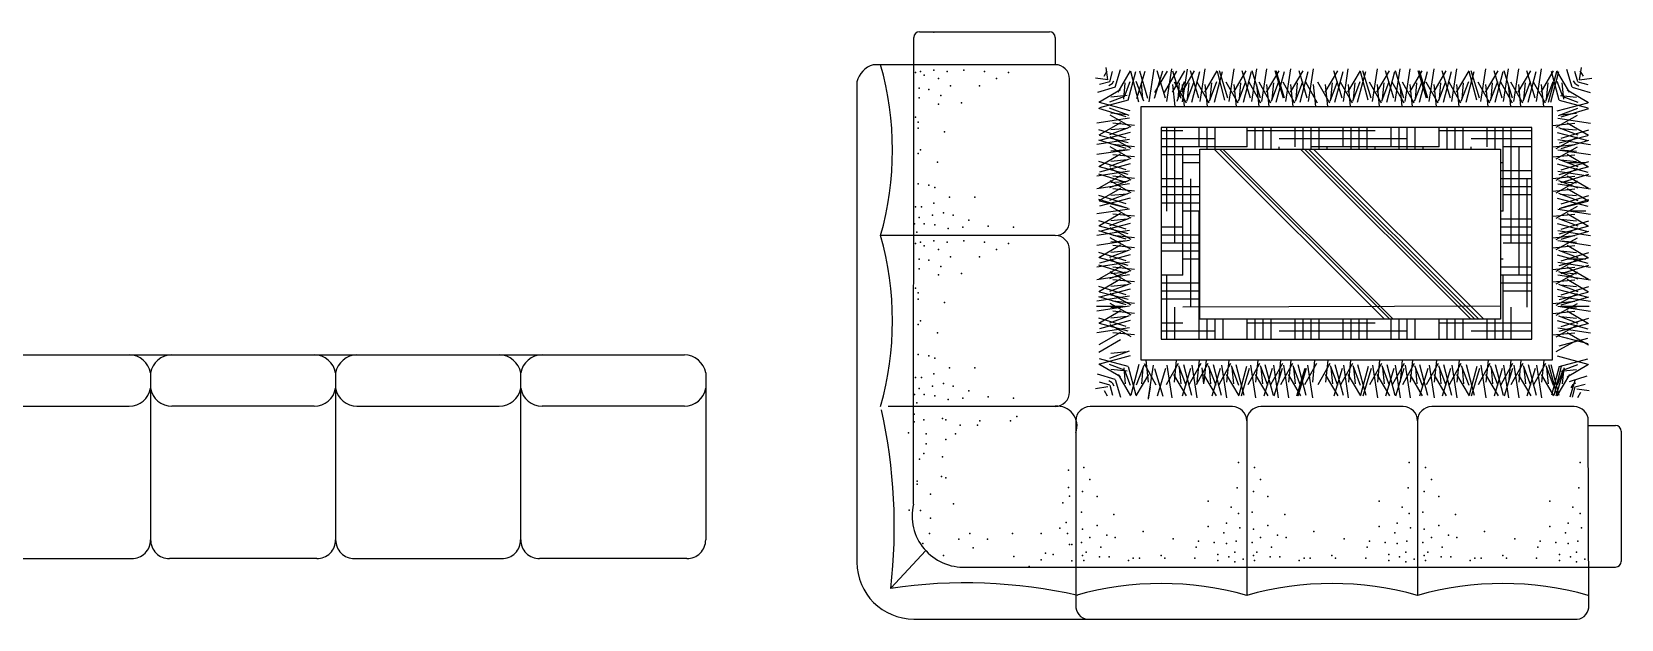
# Model space of a CAD drawing. Header units: inches. Extents: x 10.2 to 52.7, y 13.8 to 38.6.
# Drawn here: x 41.96 to 47.54, y 18.7 to 20.76 of the extents above; entities that cross this region are included whole.
import ezdxf

# ---------------------------------------------------------------- set-up
doc = ezdxf.new("R2010")
doc.units = ezdxf.units.IN
doc.header["$MEASUREMENT"] = 0
doc.layers.add('02', color=2, linetype='Continuous')
doc.layers.add('1', color=1, linetype='Continuous')

msp = doc.modelspace()

# ---------------------------------------------------------------- linework, layer by layer
at = {"layer": '02'}
for p, q in [((45.7217, 20.6053), (45.7326, 20.624)), ((45.7352, 20.5918), (45.7286, 20.6356)), ((45.7416, 20.5855), (45.7511, 20.6215)), ((45.7609, 20.5661), (45.7798, 20.6287)), ((45.7707, 20.5483), (45.8147, 20.624)), ((45.8066, 20.5205), (45.8332, 20.6215)), ((45.8436, 20.5136), (45.8152, 20.6215)), ((45.8365, 20.5264), (45.8657, 20.6229)), ((45.8757, 20.5264), (45.8466, 20.6229)), ((45.8803, 20.5143), (45.8978, 20.6298)), ((45.8985, 20.5277), (45.9276, 20.6241)), ((45.8998, 20.547), (45.9438, 20.6228)), ((45.9376, 20.5277), (45.9085, 20.6241)), ((45.9333, 20.547), (45.9774, 20.6228)), ((45.9423, 20.5156), (45.9597, 20.631)), ((45.9617, 20.5483), (46.0057, 20.624)), ((45.9923, 20.5264), (45.9632, 20.6229)), ((45.9953, 20.5483), (46.0393, 20.624)), ((45.997, 20.5143), (46.0144, 20.6298)), ((46.0543, 20.5277), (46.0252, 20.6241)), ((46.0294, 20.5136), (46.0578, 20.6215)), ((46.0589, 20.5156), (46.0763, 20.631)), ((46.0751, 20.5483), (46.1191, 20.624)), ((46.1092, 20.5136), (46.1376, 20.6215)), ((46.1462, 20.5205), (46.1196, 20.6215)), ((46.1562, 20.5277), (46.1271, 20.6241)), ((46.1609, 20.5156), (46.1783, 20.631)), ((46.177, 20.5483), (46.221, 20.624)), ((46.236, 20.5277), (46.2069, 20.6241)), ((46.2112, 20.5136), (46.2395, 20.6215)), ((46.2407, 20.5156), (46.2581, 20.631)), ((46.2715, 20.5277), (46.2423, 20.6241)), ((46.2761, 20.5156), (46.2935, 20.631)), ((46.2923, 20.5483), (46.3363, 20.624)), ((46.3513, 20.5277), (46.3221, 20.6241)), ((46.3264, 20.5136), (46.3548, 20.6215)), ((46.3557, 20.5277), (46.3266, 20.6241)), ((46.3603, 20.5156), (46.3778, 20.631)), ((46.3765, 20.5483), (46.4205, 20.624)), ((46.4355, 20.5277), (46.4063, 20.6241)), ((46.4106, 20.5136), (46.439, 20.6215)), ((46.4401, 20.5156), (46.4575, 20.631)), ((46.4984, 20.5483), (46.5424, 20.624)), ((46.5574, 20.5277), (46.5283, 20.6241)), ((46.5326, 20.5136), (46.5609, 20.6215)), ((46.5621, 20.5156), (46.5795, 20.631)), ((46.5782, 20.5483), (46.6222, 20.624)), ((46.6123, 20.5136), (46.6407, 20.6215)), ((46.6493, 20.5205), (46.6227, 20.6215)), ((46.6594, 20.5277), (46.6302, 20.6241)), ((46.664, 20.5156), (46.6814, 20.631)), ((46.6801, 20.5483), (46.7242, 20.624)), ((46.7391, 20.5277), (46.71, 20.6241)), ((46.7143, 20.5136), (46.7427, 20.6215)), ((46.7438, 20.5156), (46.7612, 20.631)), ((46.7746, 20.5277), (46.7455, 20.6241)), ((46.7792, 20.5156), (46.7967, 20.631)), ((46.7954, 20.5483), (46.8394, 20.624)), ((46.8544, 20.5277), (46.8253, 20.6241)), ((46.8295, 20.5136), (46.8579, 20.6215)), ((46.8588, 20.5277), (46.8297, 20.6241)), ((46.8635, 20.5156), (46.8809, 20.631)), ((46.8796, 20.5483), (46.9236, 20.624)), ((46.9386, 20.5277), (46.9095, 20.6241)), ((46.9137, 20.5136), (46.9421, 20.6215)), ((46.9432, 20.5156), (46.9607, 20.631)), ((46.9594, 20.5483), (47.0034, 20.624)), ((46.9935, 20.5136), (47.0219, 20.6215)), ((47.0305, 20.5205), (47.0039, 20.6215)), ((47.0406, 20.5277), (47.0114, 20.6241)), ((47.0452, 20.5156), (47.0626, 20.631)), ((47.0613, 20.5483), (47.1053, 20.624)), ((47.1203, 20.5277), (47.0912, 20.6241)), ((47.0955, 20.5136), (47.1238, 20.6215)), ((47.125, 20.5156), (47.1424, 20.631)), ((47.1558, 20.5277), (47.1267, 20.6241)), ((47.1604, 20.5156), (47.1779, 20.631)), ((47.1766, 20.5483), (47.2206, 20.624)), ((47.2356, 20.5277), (47.2065, 20.6241)), ((47.2107, 20.5136), (47.2391, 20.6215)), ((47.2402, 20.5156), (47.2576, 20.631)), ((47.2564, 20.5483), (47.3004, 20.624)), ((47.2832, 20.5136), (47.3116, 20.6215)), ((47.2905, 20.5136), (47.3189, 20.6215)), ((47.3202, 20.5204), (47.2936, 20.6215)), ((47.3561, 20.5483), (47.3121, 20.624)), ((47.3659, 20.5661), (47.347, 20.6287)), ((47.3852, 20.5854), (47.3757, 20.6215)), ((47.3915, 20.5918), (47.3982, 20.6356)), ((47.405, 20.6053), (47.3942, 20.624)), ((45.7352, 20.5918), (45.6914, 20.5984)), ((45.7609, 20.5661), (45.6983, 20.5473)), ((45.7788, 20.5564), (45.703, 20.5124)), ((45.7416, 20.5855), (45.7055, 20.576)), ((45.7496, 20.5775), (45.7382, 20.5711)), ((45.7496, 20.5775), (45.756, 20.5889)), ((45.7904, 20.5246), (45.7957, 20.5813)), ((45.7936, 20.5334), (45.8136, 20.5861)), ((45.8607, 20.5175), (45.8348, 20.5861)), ((45.8579, 20.5246), (45.8527, 20.5813)), ((45.971, 20.4984), (45.9631, 20.5752)), ((46.0108, 20.5099), (45.9692, 20.5843)), ((45.9787, 20.5175), (46.0046, 20.5861)), ((45.9815, 20.5246), (45.9868, 20.5813)), ((46.0046, 20.4984), (45.9967, 20.5752)), ((46.0123, 20.5175), (46.0382, 20.5861)), ((46.015, 20.5246), (46.0203, 20.5813)), ((46.0906, 20.5099), (46.049, 20.5843)), ((46.0844, 20.4984), (46.0764, 20.5752)), ((46.092, 20.5175), (46.118, 20.5861)), ((46.0948, 20.5246), (46.1001, 20.5813)), ((46.1926, 20.5099), (46.1509, 20.5843)), ((46.1863, 20.4984), (46.1784, 20.5752)), ((46.194, 20.5175), (46.2199, 20.5861)), ((46.1968, 20.5246), (46.2021, 20.5813)), ((46.2723, 20.5099), (46.2307, 20.5843)), ((46.2661, 20.4984), (46.2582, 20.5752)), ((46.3078, 20.5099), (46.2662, 20.5843)), ((46.3016, 20.4984), (46.2936, 20.5752)), ((46.3092, 20.5175), (46.3352, 20.5861)), ((46.312, 20.5246), (46.3173, 20.5813)), ((46.392, 20.5099), (46.3504, 20.5843)), ((46.3858, 20.4984), (46.3779, 20.5752)), ((46.3935, 20.5175), (46.4194, 20.5861)), ((46.3962, 20.5246), (46.4015, 20.5813)), ((46.4718, 20.5099), (46.4302, 20.5843)), ((46.4656, 20.4984), (46.4576, 20.5752)), ((46.514, 20.5099), (46.4723, 20.5843)), ((46.5077, 20.4984), (46.4998, 20.5752)), ((46.5154, 20.5175), (46.5413, 20.5861)), ((46.5182, 20.5246), (46.5235, 20.5813)), ((46.5938, 20.5099), (46.5521, 20.5843)), ((46.5875, 20.4984), (46.5796, 20.5752)), ((46.5952, 20.5175), (46.6211, 20.5861)), ((46.598, 20.5246), (46.6033, 20.5813)), ((46.6957, 20.5099), (46.6541, 20.5843)), ((46.6895, 20.4984), (46.6815, 20.5752)), ((46.6971, 20.5175), (46.723, 20.5861)), ((46.6999, 20.5246), (46.7052, 20.5813)), ((46.7755, 20.5099), (46.7339, 20.5843)), ((46.7692, 20.4984), (46.7613, 20.5752)), ((46.8109, 20.5099), (46.7693, 20.5843)), ((46.8047, 20.4984), (46.7968, 20.5752)), ((46.8124, 20.5175), (46.8383, 20.5861)), ((46.8151, 20.5246), (46.8204, 20.5813)), ((46.8952, 20.5099), (46.8535, 20.5843)), ((46.8889, 20.4984), (46.881, 20.5752)), ((46.8966, 20.5175), (46.9225, 20.5861)), ((46.8994, 20.5246), (46.9047, 20.5813)), ((46.9749, 20.5099), (46.9333, 20.5843)), ((46.9687, 20.4984), (46.9608, 20.5752)), ((46.9764, 20.5175), (47.0023, 20.5861)), ((46.9791, 20.5246), (46.9844, 20.5813)), ((47.0769, 20.5099), (47.0353, 20.5843)), ((47.0706, 20.4984), (47.0627, 20.5752)), ((47.0783, 20.5175), (47.1042, 20.5861)), ((47.0811, 20.5246), (47.0864, 20.5813)), ((47.1567, 20.5099), (47.115, 20.5843)), ((47.1504, 20.4984), (47.1425, 20.5752)), ((47.1921, 20.5099), (47.1505, 20.5843)), ((47.1859, 20.4984), (47.178, 20.5752)), ((47.1936, 20.5175), (47.2195, 20.5861)), ((47.1963, 20.5246), (47.2016, 20.5813)), ((47.2719, 20.5099), (47.2303, 20.5843)), ((47.2657, 20.4984), (47.2578, 20.5752)), ((47.2734, 20.5175), (47.2993, 20.5861)), ((47.2761, 20.5246), (47.2814, 20.5813)), ((47.3331, 20.5334), (47.3132, 20.5861)), ((47.3364, 20.5246), (47.3311, 20.5812)), ((47.348, 20.5564), (47.4237, 20.5124)), ((47.3659, 20.5661), (47.4284, 20.5472)), ((47.3772, 20.5774), (47.3708, 20.5888)), ((47.3772, 20.5774), (47.3886, 20.5711)), ((47.3852, 20.5854), (47.4212, 20.576)), ((47.3915, 20.5918), (47.4353, 20.5984)), ((45.7994, 20.4622), (45.7029, 20.4913)), ((45.8066, 20.5205), (45.7055, 20.4939)), ((45.8134, 20.4835), (45.7055, 20.5119)), ((45.7936, 20.5334), (45.741, 20.5135)), ((45.8096, 20.4663), (45.741, 20.4922)), ((45.8024, 20.5366), (45.7458, 20.5313)), ((47.3134, 20.4835), (47.4212, 20.5118)), ((47.3172, 20.4663), (47.3858, 20.4922)), ((47.3202, 20.5204), (47.4212, 20.4939)), ((47.3243, 20.5366), (47.381, 20.5313)), ((47.3274, 20.4622), (47.4239, 20.4913)), ((47.3331, 20.5334), (47.3858, 20.5135)), ((45.8114, 20.4575), (45.696, 20.4401)), ((45.7788, 20.4414), (45.703, 20.3974)), ((45.8172, 20.4258), (45.7428, 20.4675)), ((45.8024, 20.4691), (45.7458, 20.4744)), ((45.8287, 20.4321), (45.7519, 20.44)), ((47.2981, 20.4321), (47.3749, 20.44)), ((47.3096, 20.4258), (47.384, 20.4675)), ((47.3153, 20.4575), (47.4307, 20.4401)), ((47.3243, 20.4691), (47.381, 20.4744)), ((47.348, 20.4414), (47.4237, 20.3974)), ((45.8114, 20.3821), (45.696, 20.3647)), ((45.7994, 20.3868), (45.7029, 20.4159)), ((45.7994, 20.3513), (45.7029, 20.3804)), ((45.8134, 20.4073), (45.7055, 20.3789)), ((45.8066, 20.3703), (45.7055, 20.3969)), ((45.8096, 20.4244), (45.741, 20.3985)), ((45.8172, 20.3504), (45.7428, 20.3921)), ((45.8024, 20.4216), (45.7458, 20.4163)), ((45.9987, 20.4126), (45.9226, 20.4126)), ((46.1112, 20.3844), (45.9226, 20.3844)), ((45.9425, 20.1313), (45.9425, 20.4249)), ((45.9706, 20.0188), (45.9706, 20.4249)), ((46.055, 20.3563), (46.055, 20.4249)), ((46.0831, 20.349), (46.0831, 20.4249)), ((46.1112, 20.349), (46.1112, 20.4249)), ((46.2237, 20.3563), (46.2237, 20.4249)), ((46.6737, 20.4126), (46.2237, 20.4126)), ((46.2518, 20.349), (46.2518, 20.4249)), ((46.28, 20.349), (46.28, 20.4249)), ((46.3081, 20.349), (46.3081, 20.4249)), ((46.7862, 20.3844), (46.3362, 20.3844)), ((46.3925, 20.3563), (46.3925, 20.4249)), ((46.4206, 20.349), (46.4206, 20.4249)), ((46.4487, 20.349), (46.4487, 20.4249)), ((46.4768, 20.349), (46.4768, 20.4249)), ((46.5612, 20.3563), (46.5612, 20.4249)), ((46.5893, 20.349), (46.5893, 20.4249)), ((46.6175, 20.349), (46.6175, 20.4249)), ((46.6456, 20.349), (46.6456, 20.4249)), ((46.73, 20.3563), (46.73, 20.4249)), ((46.7581, 20.349), (46.7581, 20.4249)), ((46.7862, 20.349), (46.7862, 20.4249)), ((46.8143, 20.349), (46.8143, 20.4249)), ((46.8987, 20.3563), (46.8987, 20.4249)), ((47.2246, 20.4126), (46.8987, 20.4126)), ((46.9268, 20.349), (46.9268, 20.4249)), ((46.955, 20.349), (46.955, 20.4249)), ((46.9831, 20.349), (46.9831, 20.4249)), ((47.2246, 20.3844), (47.0112, 20.3844)), ((47.0675, 20.3563), (47.0675, 20.4249)), ((47.0956, 20.349), (47.0956, 20.4249)), ((47.1237, 20.1313), (47.1237, 20.4249)), ((47.1518, 20.0188), (47.1518, 20.4249)), ((47.3096, 20.3504), (47.384, 20.3921)), ((47.3134, 20.4072), (47.4212, 20.3789)), ((47.3153, 20.3821), (47.4307, 20.3647)), ((47.3172, 20.4244), (47.3858, 20.3985)), ((47.3202, 20.3703), (47.4212, 20.3968)), ((47.3243, 20.4216), (47.381, 20.4163)), ((47.3274, 20.3868), (47.4239, 20.4159)), ((47.3274, 20.3513), (47.4239, 20.3804)), ((45.8114, 20.3467), (45.696, 20.3292)), ((45.7788, 20.3305), (45.703, 20.2865)), ((45.8172, 20.315), (45.7428, 20.3566)), ((45.8024, 20.3462), (45.7458, 20.3409)), ((45.8287, 20.3567), (45.7519, 20.3646)), ((45.8287, 20.3212), (45.7519, 20.3291)), ((46.2237, 20.3563), (45.9226, 20.3563)), ((46.0577, 20.3282), (45.9226, 20.3282)), ((45.9987, 19.9063), (45.9987, 20.3563)), ((46.7067, 19.7519), (46.1085, 20.349)), ((46.7255, 19.7519), (46.1273, 20.349)), ((46.7373, 19.7519), (46.1391, 20.349)), ((46.3362, 20.349), (46.3362, 20.3563)), ((47.0102, 19.7519), (46.4119, 20.349)), ((47.0243, 19.7519), (46.4261, 20.349)), ((47.0384, 19.7519), (46.4402, 20.349)), ((46.8987, 20.3563), (46.4487, 20.3563)), ((47.0549, 19.7519), (46.4566, 20.349)), ((46.505, 20.349), (46.505, 20.3563)), ((46.6737, 20.349), (46.6737, 20.3563)), ((46.8425, 20.349), (46.8425, 20.3563)), ((47.0112, 20.349), (47.0112, 20.3563)), ((47.2246, 20.3563), (47.1237, 20.3563)), ((47.18, 19.9063), (47.18, 20.3563)), ((47.2981, 20.3567), (47.3749, 20.3646)), ((47.2981, 20.3212), (47.3749, 20.3291)), ((47.3096, 20.3149), (47.384, 20.3566)), ((47.3153, 20.3466), (47.4307, 20.3292)), ((47.3243, 20.3462), (47.381, 20.3409)), ((47.348, 20.3305), (47.4237, 20.2865)), ((45.8114, 20.2712), (45.696, 20.2538)), ((45.7994, 20.2759), (45.7029, 20.305)), ((45.8134, 20.2964), (45.7055, 20.268)), ((45.8066, 20.2594), (45.7055, 20.286)), ((45.8096, 20.3135), (45.741, 20.2876)), ((45.8172, 20.2396), (45.7428, 20.2812)), ((45.8024, 20.3108), (45.7458, 20.3055)), ((46.0577, 20.3001), (45.9987, 20.3001)), ((47.1237, 20.3001), (47.1146, 20.3001)), ((47.2246, 20.2719), (47.1146, 20.2719)), ((47.3096, 20.2395), (47.384, 20.2812)), ((47.3134, 20.2964), (47.4212, 20.268)), ((47.3153, 20.2712), (47.4307, 20.2538)), ((47.3172, 20.3135), (47.3858, 20.2876)), ((47.3202, 20.2594), (47.4212, 20.2859)), ((47.3243, 20.3107), (47.381, 20.3054)), ((47.3274, 20.2759), (47.4239, 20.305)), ((47.4137, 20.3001), (47.3487, 20.3001)), ((45.8114, 20.2269), (45.696, 20.2095)), ((45.7994, 20.2315), (45.7029, 20.2607)), ((45.7788, 20.2551), (45.703, 20.2111)), ((45.7788, 20.2108), (45.703, 20.1667)), ((45.8096, 20.2381), (45.741, 20.2122)), ((45.8172, 20.1952), (45.7428, 20.2368)), ((45.8024, 20.2353), (45.7458, 20.2301)), ((45.8287, 20.2458), (45.7519, 20.2537)), ((45.9987, 20.2438), (45.9226, 20.2438)), ((46.0577, 20.2157), (45.9226, 20.2157)), ((46.0268, 19.7938), (46.0268, 20.2438)), ((47.2246, 20.2438), (47.1146, 20.2438)), ((47.2246, 20.2157), (47.1146, 20.2157)), ((47.2081, 19.7938), (47.2081, 20.2438)), ((47.2981, 20.2458), (47.3749, 20.2537)), ((47.3096, 20.1952), (47.384, 20.2368)), ((47.3153, 20.2269), (47.4307, 20.2095)), ((47.3172, 20.2381), (47.3858, 20.2122)), ((47.3243, 20.2353), (47.381, 20.23)), ((47.3274, 20.2315), (47.4239, 20.2606)), ((47.348, 20.2551), (47.4237, 20.2111)), ((47.348, 20.2107), (47.4237, 20.1667)), ((45.7994, 20.1561), (45.7029, 20.1852)), ((45.7994, 20.1428), (45.7029, 20.1719)), ((45.8134, 20.1766), (45.7055, 20.1482)), ((45.8066, 20.1396), (45.7055, 20.1662)), ((45.8096, 20.1938), (45.741, 20.1678)), ((45.8024, 20.191), (45.7458, 20.1857)), ((45.8287, 20.2014), (45.7519, 20.2094)), ((46.0577, 20.1876), (45.9226, 20.1876)), ((46.0577, 20.1594), (45.9226, 20.1594)), ((47.2246, 20.1876), (47.1237, 20.1876)), ((47.2981, 20.2014), (47.3749, 20.2093)), ((47.3134, 20.1766), (47.4212, 20.1482)), ((47.3172, 20.1937), (47.3858, 20.1678)), ((47.3202, 20.1396), (47.4212, 20.1662)), ((47.3243, 20.191), (47.381, 20.1857)), ((47.3274, 20.1561), (47.4239, 20.1852)), ((47.3274, 20.1428), (47.4239, 20.1719)), ((45.8114, 20.1382), (45.696, 20.1208)), ((45.7788, 20.122), (45.703, 20.078)), ((45.8096, 20.1051), (45.741, 20.0791)), ((45.8172, 20.1065), (45.7428, 20.1481)), ((45.8024, 20.1023), (45.7458, 20.097)), ((45.8287, 20.1127), (45.7519, 20.1207)), ((46.0577, 20.1313), (45.9987, 20.1313)), ((46.055, 19.6813), (46.055, 20.1313)), ((47.1237, 20.1313), (47.1146, 20.1313)), ((47.2246, 20.1032), (47.1146, 20.1032)), ((47.2981, 20.1127), (47.3749, 20.1206)), ((47.3096, 20.1065), (47.384, 20.1481)), ((47.3153, 20.1382), (47.4307, 20.1207)), ((47.3172, 20.105), (47.3858, 20.0791)), ((47.3243, 20.1023), (47.381, 20.097)), ((47.348, 20.122), (47.4237, 20.078)), ((47.4137, 20.1313), (47.3487, 20.1313)), ((45.5618, 20.0438), (45.5618, 20.0466)), ((45.8114, 20.0628), (45.696, 20.0454)), ((45.7994, 20.0674), (45.7029, 20.0965)), ((45.7994, 20.0319), (45.7029, 20.0611)), ((45.8134, 20.0879), (45.7055, 20.0595)), ((45.8066, 20.0509), (45.7055, 20.0775)), ((45.8172, 20.0311), (45.7428, 20.0727)), ((45.8287, 20.0373), (45.7519, 20.0452)), ((45.9987, 20.0751), (45.9226, 20.0751)), ((46.0577, 20.0469), (45.9226, 20.0469)), ((47.2246, 20.0751), (47.1146, 20.0751)), ((47.2246, 20.0469), (47.1146, 20.0469)), ((47.2981, 20.0373), (47.3749, 20.0452)), ((47.3096, 20.0311), (47.384, 20.0727)), ((47.3134, 20.0879), (47.4212, 20.0595)), ((47.3153, 20.0628), (47.4307, 20.0453)), ((47.3202, 20.0509), (47.4212, 20.0775)), ((47.3274, 20.0674), (47.4239, 20.0965)), ((47.3274, 20.0319), (47.4239, 20.061)), ((45.8114, 20.0273), (45.696, 20.0099)), ((45.7788, 20.0111), (45.703, 19.9671)), ((45.8096, 19.9942), (45.741, 19.9682)), ((45.8172, 19.9956), (45.7428, 20.0372)), ((45.8024, 20.0269), (45.7458, 20.0216)), ((45.8024, 19.9914), (45.7458, 19.9861)), ((45.8287, 20.0018), (45.7519, 20.0098)), ((46.0577, 20.0188), (45.9226, 20.0188)), ((46.0577, 19.9907), (45.9226, 19.9907)), ((47.2246, 20.0188), (47.1237, 20.0188)), ((47.2981, 20.0018), (47.3749, 20.0097)), ((47.3096, 19.9956), (47.384, 20.0372)), ((47.3153, 20.0273), (47.4307, 20.0098)), ((47.3172, 19.9941), (47.3858, 19.9682)), ((47.3243, 20.0269), (47.381, 20.0216)), ((47.3243, 19.9914), (47.381, 19.9861)), ((47.348, 20.0111), (47.4237, 19.9671)), ((45.8114, 19.9519), (45.696, 19.9345)), ((45.7994, 19.9565), (45.7029, 19.9856)), ((45.7994, 19.9122), (45.7029, 19.9413)), ((45.7788, 19.9357), (45.703, 19.8917)), ((45.8134, 19.977), (45.7055, 19.9486)), ((45.8066, 19.94), (45.7055, 19.9666)), ((45.8172, 19.9202), (45.7428, 19.9618)), ((45.8287, 19.9264), (45.7519, 19.9344)), ((46.0577, 19.9626), (45.9987, 19.9626)), ((47.1237, 19.9626), (47.1146, 19.9626)), ((47.2246, 19.9344), (47.1146, 19.9344)), ((47.2981, 19.9264), (47.3749, 19.9343)), ((47.3096, 19.9202), (47.384, 19.9618)), ((47.3134, 19.977), (47.4212, 19.9486)), ((47.3153, 19.9519), (47.4307, 19.9344)), ((47.3202, 19.94), (47.4212, 19.9666)), ((47.3274, 19.9565), (47.4239, 19.9856)), ((47.3274, 19.9121), (47.4239, 19.9413)), ((47.348, 19.9357), (47.4237, 19.8917)), ((47.4137, 19.9626), (47.3487, 19.9626)), ((45.8114, 19.9075), (45.696, 19.8901)), ((45.7788, 19.8914), (45.703, 19.8474)), ((45.8096, 19.9188), (45.741, 19.8928)), ((45.8172, 19.8758), (45.7428, 19.9175)), ((45.8024, 19.916), (45.7458, 19.9107)), ((45.8287, 19.8821), (45.7519, 19.89)), ((45.9987, 19.9063), (45.9226, 19.9063)), ((46.0577, 19.8782), (45.9226, 19.8782)), ((45.9425, 19.6807), (45.9425, 19.9063)), ((47.2246, 19.9063), (47.1146, 19.9063)), ((47.2246, 19.8782), (47.1146, 19.8782)), ((47.1237, 19.6807), (47.1237, 19.9063)), ((47.2981, 19.8821), (47.3749, 19.89)), ((47.3096, 19.8758), (47.384, 19.9174)), ((47.3153, 19.9075), (47.4307, 19.8901)), ((47.3172, 19.9187), (47.3858, 19.8928)), ((47.3243, 19.916), (47.381, 19.9107)), ((47.348, 19.8914), (47.4237, 19.8474)), ((45.8114, 19.8321), (45.696, 19.8147)), ((45.7994, 19.8368), (45.7029, 19.8659)), ((45.7994, 19.8013), (45.7029, 19.8304)), ((45.8134, 19.8572), (45.7055, 19.8289)), ((45.8066, 19.8203), (45.7055, 19.8468)), ((45.8096, 19.8744), (45.741, 19.8485)), ((45.8172, 19.8004), (45.7428, 19.8421)), ((45.8024, 19.8716), (45.7458, 19.8663)), ((46.0577, 19.8501), (45.9226, 19.8501)), ((46.0577, 19.8219), (45.9226, 19.8219)), ((47.2246, 19.8501), (47.1237, 19.8501)), ((47.3096, 19.8004), (47.384, 19.842)), ((47.3134, 19.8572), (47.4212, 19.8289)), ((47.3153, 19.8321), (47.4307, 19.8147)), ((47.3172, 19.8744), (47.3858, 19.8485)), ((47.3202, 19.8202), (47.4212, 19.8468)), ((47.3243, 19.8716), (47.381, 19.8663)), ((47.3274, 19.8367), (47.4239, 19.8659)), ((47.3274, 19.8013), (47.4239, 19.8304)), ((45.6952, 19.7968), (45.7882, 19.7968)), ((45.8114, 19.7966), (45.696, 19.7792)), ((45.7788, 19.7805), (45.703, 19.7365)), ((45.8172, 19.7649), (45.7428, 19.8066)), ((45.8024, 19.7962), (45.7458, 19.7909)), ((45.8287, 19.8067), (45.7519, 19.8146)), ((45.8287, 19.7712), (45.7519, 19.7791)), ((45.9706, 19.6807), (45.9706, 19.7938)), ((47.1146, 19.7968), (45.9987, 19.7938)), ((47.1518, 19.6807), (47.1518, 19.7938)), ((47.2981, 19.8067), (47.3749, 19.8146)), ((47.2981, 19.7712), (47.3749, 19.7791)), ((47.3096, 19.7649), (47.384, 19.8066)), ((47.3153, 19.7966), (47.4307, 19.7792)), ((47.3243, 19.7962), (47.381, 19.7909)), ((47.3249, 19.7968), (47.426, 19.7968)), ((47.348, 19.7805), (47.4237, 19.7365)), ((45.8114, 19.7212), (45.696, 19.7038)), ((45.7994, 19.7259), (45.7029, 19.755)), ((45.8134, 19.7464), (45.7055, 19.718)), ((45.8066, 19.7094), (45.7055, 19.7359)), ((45.8096, 19.7635), (45.741, 19.7376)), ((45.8172, 19.6895), (45.7428, 19.7312)), ((45.8024, 19.7607), (45.7458, 19.7554)), ((45.9987, 19.7376), (45.9226, 19.7376)), ((46.1112, 19.7094), (45.9226, 19.7094)), ((46.0831, 19.6807), (46.0831, 19.7519)), ((46.1112, 19.6807), (46.1112, 19.7519)), ((46.1393, 19.6807), (46.1393, 19.7519)), ((46.2237, 19.6813), (46.2237, 19.7519)), ((46.6737, 19.7376), (46.2237, 19.7376)), ((46.2518, 19.6807), (46.2518, 19.7519)), ((46.28, 19.6807), (46.28, 19.7519)), ((46.3081, 19.6807), (46.3081, 19.7519)), ((46.7862, 19.7094), (46.3362, 19.7094)), ((46.3925, 19.6813), (46.3925, 19.7519)), ((46.4206, 19.6807), (46.4206, 19.7519)), ((46.4487, 19.6807), (46.4487, 19.7519)), ((46.4768, 19.6807), (46.4768, 19.7519)), ((46.5612, 19.6813), (46.5612, 19.7519)), ((46.5893, 19.6807), (46.5893, 19.7519)), ((46.6175, 19.6807), (46.6175, 19.7519)), ((46.6456, 19.6807), (46.6456, 19.7519)), ((46.73, 19.6813), (46.73, 19.7519)), ((46.7581, 19.6807), (46.7581, 19.7519)), ((46.7862, 19.6807), (46.7862, 19.7519)), ((46.8143, 19.6807), (46.8143, 19.7519)), ((46.8987, 19.6813), (46.8987, 19.7519)), ((47.2246, 19.7376), (46.8987, 19.7376)), ((46.9268, 19.6807), (46.9268, 19.7519)), ((46.955, 19.6807), (46.955, 19.7519)), ((46.9831, 19.6807), (46.9831, 19.7519)), ((47.2246, 19.7094), (47.0112, 19.7094)), ((47.0675, 19.6813), (47.0675, 19.7519)), ((47.0956, 19.6807), (47.0956, 19.7519)), ((47.3096, 19.6895), (47.384, 19.7312)), ((47.3134, 19.7463), (47.4212, 19.718)), ((47.3153, 19.7212), (47.4307, 19.7038)), ((47.3172, 19.7635), (47.3858, 19.7376)), ((47.3202, 19.7094), (47.4212, 19.7359)), ((47.3243, 19.7607), (47.381, 19.7554)), ((47.3274, 19.7259), (47.4239, 19.755)), ((45.7788, 19.7051), (45.703, 19.6611)), ((45.7788, 19.6786), (45.703, 19.6346)), ((45.8287, 19.6958), (45.7519, 19.7037)), ((45.9987, 19.6807), (45.9987, 19.6813)), ((46.1675, 19.6807), (46.1675, 19.6813)), ((46.3362, 19.6807), (46.3362, 19.6813)), ((46.505, 19.6807), (46.505, 19.6813)), ((46.6737, 19.6807), (46.6737, 19.6813)), ((46.8425, 19.6807), (46.8425, 19.6813)), ((47.0112, 19.6807), (47.0112, 19.6813)), ((47.18, 19.6807), (47.18, 19.6813)), ((47.2981, 19.6958), (47.3749, 19.7037)), ((47.3096, 19.6377), (47.384, 19.6793)), ((47.3134, 19.6945), (47.4212, 19.6661)), ((47.3202, 19.6575), (47.4212, 19.6841)), ((47.348, 19.7051), (47.4237, 19.6611)), ((47.3487, 19.6807), (47.3487, 19.6813)), ((41.7974, 19.6257), (44.2473, 19.6257)), ((45.8134, 19.6221), (45.7055, 19.5938)), ((45.8066, 19.5851), (45.7055, 19.6117)), ((45.8096, 19.6393), (45.741, 19.6134)), ((45.8024, 19.6365), (45.7458, 19.6312)), ((45.8684, 19.6072), (45.8763, 19.5304)), ((45.9752, 19.6072), (45.9673, 19.5304)), ((46.055, 19.6072), (46.0471, 19.5304)), ((46.0801, 19.6072), (46.0721, 19.5304)), ((46.1598, 19.6072), (46.1519, 19.5304)), ((46.2618, 19.6072), (46.2539, 19.5304)), ((46.3416, 19.6072), (46.3337, 19.5304)), ((46.377, 19.6072), (46.3691, 19.5304)), ((46.4612, 19.6072), (46.4533, 19.5304)), ((46.5077, 19.6072), (46.4998, 19.5304)), ((46.5875, 19.6072), (46.5796, 19.5304)), ((46.6895, 19.6072), (46.6815, 19.5304)), ((46.7692, 19.6072), (46.7613, 19.5304)), ((46.8047, 19.6072), (46.7968, 19.5304)), ((46.8889, 19.6072), (46.881, 19.5304)), ((46.9687, 19.6072), (46.9608, 19.5304)), ((47.0706, 19.6072), (47.0627, 19.5304)), ((47.1504, 19.6072), (47.1425, 19.5304)), ((47.1859, 19.6072), (47.178, 19.5304)), ((47.2657, 19.6072), (47.2578, 19.5304)), ((47.3134, 19.6221), (47.4212, 19.5937)), ((47.3202, 19.5851), (47.4212, 19.6117)), ((42.3723, 19.5623), (42.3723, 18.9765)), ((43.0223, 19.5623), (43.0223, 18.9765)), ((43.6723, 19.5623), (43.6723, 18.9765)), ((44.3223, 19.5623), (44.3223, 18.9765)), ((45.7609, 19.5395), (45.6983, 19.5583)), ((45.7788, 19.5492), (45.703, 19.5932)), ((45.7936, 19.5722), (45.741, 19.5921)), ((45.8024, 19.569), (45.7458, 19.5743)), ((45.7707, 19.5573), (45.8147, 19.4816)), ((45.7904, 19.581), (45.7957, 19.5243)), ((45.7936, 19.5722), (45.8136, 19.5195)), ((45.8066, 19.5851), (45.8332, 19.4841)), ((45.8436, 19.592), (45.8152, 19.4841)), ((45.8777, 19.5573), (45.8337, 19.4816)), ((45.8607, 19.5881), (45.8348, 19.5195)), ((45.8579, 19.581), (45.8527, 19.5243)), ((45.8622, 19.5957), (45.9038, 19.5213)), ((45.8938, 19.59), (45.8764, 19.4746)), ((45.8985, 19.5779), (45.9276, 19.4815)), ((45.9376, 19.5779), (45.9085, 19.4815)), ((45.9815, 19.5957), (45.9399, 19.5213)), ((45.9423, 19.59), (45.9597, 19.4746)), ((45.9659, 19.5573), (46.0099, 19.4816)), ((45.9829, 19.5881), (46.0088, 19.5195)), ((45.9857, 19.581), (45.991, 19.5243)), ((46.0249, 19.5779), (45.9958, 19.4815)), ((46.0001, 19.592), (46.0284, 19.4841)), ((46.0613, 19.5957), (46.0196, 19.5213)), ((46.0296, 19.59), (46.047, 19.4746)), ((46.0863, 19.5957), (46.0447, 19.5213)), ((46.0655, 19.581), (46.0708, 19.5243)), ((46.0707, 19.5573), (46.1148, 19.4816)), ((46.0877, 19.5881), (46.1137, 19.5195)), ((46.0905, 19.581), (46.0958, 19.5243)), ((46.1298, 19.5779), (46.1006, 19.4815)), ((46.1049, 19.592), (46.1333, 19.4841)), ((46.1661, 19.5957), (46.1245, 19.5213)), ((46.1344, 19.59), (46.1518, 19.4746)), ((46.1505, 19.5573), (46.1945, 19.4816)), ((46.1675, 19.5881), (46.1934, 19.5195)), ((46.1703, 19.581), (46.1756, 19.5243)), ((46.1847, 19.592), (46.213, 19.4841)), ((46.2217, 19.5851), (46.1951, 19.4841)), ((46.2317, 19.5779), (46.2026, 19.4815)), ((46.268, 19.5957), (46.2264, 19.5213)), ((46.2363, 19.59), (46.2538, 19.4746)), ((46.2525, 19.5573), (46.2965, 19.4816)), ((46.2695, 19.5881), (46.2954, 19.5195)), ((46.2722, 19.581), (46.2775, 19.5243)), ((46.3115, 19.5779), (46.2824, 19.4815)), ((46.2866, 19.592), (46.315, 19.4841)), ((46.3478, 19.5957), (46.3062, 19.5213)), ((46.3161, 19.59), (46.3335, 19.4746)), ((46.3469, 19.5779), (46.3178, 19.4815)), ((46.3833, 19.5957), (46.3416, 19.5213)), ((46.3516, 19.59), (46.369, 19.4746)), ((46.3677, 19.5573), (46.4117, 19.4816)), ((46.3847, 19.5881), (46.4106, 19.5195)), ((46.3875, 19.581), (46.3928, 19.5243)), ((46.4267, 19.5779), (46.3976, 19.4815)), ((46.4019, 19.592), (46.4302, 19.4841)), ((46.4312, 19.5779), (46.402, 19.4815)), ((46.4675, 19.5957), (46.4259, 19.5213)), ((46.4358, 19.59), (46.4532, 19.4746)), ((46.514, 19.5957), (46.4723, 19.5213)), ((46.4984, 19.5573), (46.5424, 19.4816)), ((46.5154, 19.5881), (46.5413, 19.5195)), ((46.5182, 19.581), (46.5235, 19.5243)), ((46.5574, 19.5779), (46.5283, 19.4815)), ((46.5326, 19.592), (46.5609, 19.4841)), ((46.5938, 19.5957), (46.5521, 19.5213)), ((46.5621, 19.59), (46.5795, 19.4746)), ((46.5782, 19.5573), (46.6222, 19.4816)), ((46.5952, 19.5881), (46.6211, 19.5195)), ((46.598, 19.581), (46.6033, 19.5243)), ((46.6123, 19.592), (46.6407, 19.4841)), ((46.6493, 19.5851), (46.6227, 19.4841)), ((46.6594, 19.5779), (46.6302, 19.4815)), ((46.6957, 19.5957), (46.6541, 19.5213)), ((46.664, 19.59), (46.6814, 19.4746)), ((46.6801, 19.5573), (46.7242, 19.4816)), ((46.6971, 19.5881), (46.723, 19.5195)), ((46.6999, 19.581), (46.7052, 19.5243)), ((46.7391, 19.5779), (46.71, 19.4815)), ((46.7143, 19.592), (46.7427, 19.4841)), ((46.7755, 19.5957), (46.7339, 19.5213)), ((46.7438, 19.59), (46.7612, 19.4746)), ((46.7746, 19.5779), (46.7455, 19.4815)), ((46.8109, 19.5957), (46.7693, 19.5213)), ((46.7792, 19.59), (46.7967, 19.4746)), ((46.7954, 19.5573), (46.8394, 19.4816)), ((46.8124, 19.5881), (46.8383, 19.5195)), ((46.8151, 19.581), (46.8204, 19.5243)), ((46.8295, 19.592), (46.8579, 19.4841)), ((46.8588, 19.5779), (46.8297, 19.4815)), ((46.8952, 19.5957), (46.8535, 19.5213)), ((46.8635, 19.59), (46.8809, 19.4746)), ((46.8796, 19.5573), (46.9236, 19.4816)), ((46.8966, 19.5881), (46.9225, 19.5195)), ((46.8994, 19.581), (46.9047, 19.5243)), ((46.9386, 19.5779), (46.9095, 19.4815)), ((46.9137, 19.592), (46.9421, 19.4841)), ((46.9749, 19.5957), (46.9333, 19.5213)), ((46.9432, 19.59), (46.9607, 19.4746)), ((46.9594, 19.5573), (47.0034, 19.4816)), ((46.9764, 19.5881), (47.0023, 19.5195)), ((46.9791, 19.581), (46.9844, 19.5243)), ((46.9935, 19.592), (47.0219, 19.4841)), ((47.0305, 19.5851), (47.0039, 19.4841)), ((47.0406, 19.5779), (47.0114, 19.4815)), ((47.0769, 19.5957), (47.0353, 19.5213)), ((47.0452, 19.59), (47.0626, 19.4746)), ((47.0613, 19.5573), (47.1053, 19.4816)), ((47.0783, 19.5881), (47.1042, 19.5195)), ((47.0811, 19.581), (47.0864, 19.5243)), ((47.1203, 19.5779), (47.0912, 19.4815)), ((47.0955, 19.592), (47.1238, 19.4841)), ((47.1567, 19.5957), (47.115, 19.5213)), ((47.125, 19.59), (47.1424, 19.4746)), ((47.1558, 19.5779), (47.1267, 19.4815)), ((47.1921, 19.5957), (47.1505, 19.5213)), ((47.1604, 19.59), (47.1779, 19.4746)), ((47.1766, 19.5573), (47.2206, 19.4816)), ((47.1936, 19.5881), (47.2195, 19.5195)), ((47.1963, 19.581), (47.2016, 19.5243)), ((47.2356, 19.5779), (47.2065, 19.4815)), ((47.2107, 19.592), (47.2391, 19.4841)), ((47.2719, 19.5957), (47.2303, 19.5213)), ((47.2402, 19.59), (47.2576, 19.4746)), ((47.2564, 19.5573), (47.3004, 19.4816)), ((47.2734, 19.5881), (47.2993, 19.5195)), ((47.2761, 19.581), (47.2814, 19.5243)), ((47.2832, 19.5919), (47.3116, 19.4841)), ((47.2905, 19.592), (47.3189, 19.4841)), ((47.3202, 19.5851), (47.2936, 19.4841)), ((47.3275, 19.5851), (47.3009, 19.4841)), ((47.3375, 19.5779), (47.3084, 19.4815)), ((47.3561, 19.5573), (47.3121, 19.4816)), ((47.3331, 19.5722), (47.3132, 19.5195)), ((47.3243, 19.5689), (47.381, 19.5742)), ((47.3364, 19.581), (47.3311, 19.5243)), ((47.3331, 19.5722), (47.3858, 19.5921)), ((47.348, 19.5492), (47.4237, 19.5932)), ((47.3563, 19.5329), (47.4189, 19.5518)), ((45.7352, 19.5138), (45.6914, 19.5072)), ((45.7416, 19.5201), (45.7055, 19.5296)), ((45.7217, 19.5003), (45.7326, 19.4816)), ((45.7496, 19.5281), (45.7382, 19.5345)), ((45.7416, 19.5201), (45.7511, 19.4841)), ((45.7496, 19.5281), (45.756, 19.5167)), ((45.7609, 19.5395), (45.7798, 19.4769)), ((45.8833, 19.5138), (45.8767, 19.47)), ((47.3761, 19.5394), (47.3572, 19.4769)), ((47.3676, 19.5216), (47.3613, 19.5102)), ((47.3756, 19.5136), (47.3662, 19.4775)), ((47.3676, 19.5216), (47.379, 19.528)), ((47.3756, 19.5136), (47.4117, 19.5231)), ((47.382, 19.5072), (47.4258, 19.5006)), ((47.3955, 19.4937), (47.3846, 19.475)), ((41.7974, 19.4457), (42.2973, 19.4457)), ((42.9473, 19.4457), (42.4474, 19.4457)), ((43.0974, 19.4457), (43.5973, 19.4457)), ((44.2473, 19.4457), (43.7474, 19.4457)), ((46.2239, 19.406), (46.2211, 19.406)), ((46.8239, 19.406), (46.8211, 19.406)), ((41.7887, 18.9102), (42.306, 18.9102)), ((42.956, 18.9102), (42.4387, 18.9102)), ((43.0887, 18.9102), (43.606, 18.9102)), ((44.256, 18.9102), (43.7387, 18.9102))]:
    msp.add_line(p, q, dxfattribs=at)
for centre, radius, start, end in [((42.2973, 19.5497), 0.0761, 9.5558, 90), ((42.4474, 19.5497), 0.0761, 90, 170.4442), ((42.9473, 19.5497), 0.0761, 9.5558, 90), ((43.0974, 19.5497), 0.0761, 90, 170.4442), ((43.5973, 19.5497), 0.0761, 9.5558, 90), ((43.7474, 19.5497), 0.0761, 90, 170.4442), ((44.2473, 19.5497), 0.0761, 9.5558, 90), ((42.2973, 19.5218), 0.0761, 270, 350.4442), ((42.4474, 19.5218), 0.0761, 189.5558, 270), ((42.9473, 19.5218), 0.0761, 270, 350.4442), ((43.0974, 19.5218), 0.0761, 189.5558, 270), ((43.5973, 19.5218), 0.0761, 270, 350.4442), ((43.7474, 19.5218), 0.0761, 189.5558, 270), ((44.2473, 19.5218), 0.0761, 270, 350.4442), ((42.306, 18.9765), 0.0663, 269.971, 0), ((42.4387, 18.9765), 0.0663, 180, 270.029), ((42.956, 18.9765), 0.0663, 269.971, 0), ((43.0887, 18.9765), 0.0663, 180, 270.029), ((43.606, 18.9765), 0.0663, 269.971, 0), ((43.7387, 18.9765), 0.0663, 180, 270.029), ((44.256, 18.9765), 0.0663, 269.971, 0)]:
    msp.add_arc(centre, radius, start, end, dxfattribs=at)
for p in [(45.1233, 20.7589), (45.0596, 20.6175), (45.0766, 20.6217), (45.0893, 20.609), (45.1233, 20.626)]:
    msp.add_point(p, dxfattribs=at)
at = {"layer": '1'}
for p, q in [((45.0529, 20.6452), (45.0529, 20.7408)), ((45.0729, 20.7608), (45.5301, 20.7608)), ((45.5501, 20.7408), (45.5501, 20.6452)), ((45.5501, 20.6452), (44.91, 20.6452)), ((45.0522, 19.1015), (45.0529, 20.6452)), ((44.8536, 20.5847), (44.8536, 18.8978)), ((45.6001, 20.0952), (45.6001, 20.5952)), ((47.2966, 20.4969), (45.8506, 20.4969)), ((45.8506, 20.4969), (45.8506, 19.6087)), ((47.2966, 19.6087), (47.2966, 20.4969)), ((47.2246, 20.4249), (45.9226, 20.4249)), ((45.9226, 20.4249), (45.9226, 19.6807)), ((47.2246, 19.6807), (47.2246, 20.4249)), ((45.5501, 20.0452), (44.9369, 20.0452)), ((45.6001, 19.4952), (45.6001, 19.9952)), ((45.9226, 19.6807), (47.2246, 19.6807)), ((45.8506, 19.6087), (47.2966, 19.6087)), ((45.5501, 19.4452), (44.9631, 19.4452)), ((46.1725, 19.4443), (45.6725, 19.4443)), ((46.7725, 19.4443), (46.2725, 19.4443)), ((47.3725, 19.4443), (46.8725, 19.4443)), ((45.6225, 19.3997), (45.6225, 18.7378)), ((46.2225, 19.3943), (46.2225, 18.7811)), ((46.8225, 19.3943), (46.8225, 18.7811)), ((47.4242, 18.7378), (47.4225, 19.3943)), ((47.4225, 19.3778), (47.518, 19.3778)), ((47.538, 19.3578), (47.538, 18.9007)), ((45.095, 18.9393), (44.9725, 18.806)), ((45.2365, 18.8807), (47.518, 18.8807)), ((45.0536, 18.6978), (47.3742, 18.6978))]:
    msp.add_line(p, q, dxfattribs=at)
msp.add_lwpolyline([(47.1146, 20.349), (47.1146, 19.7519), (46.0577, 19.7519), (46.0577, 20.349)], close=True, dxfattribs=at)
for centre, radius, start, end in [((45.0729, 20.7408), 0.02, 90, 180), ((45.5301, 20.7408), 0.02, 0, 90), ((44.9352, 20.5652), 0.0839, 107.451, 166.5361), ((43.8752, 20.3452), 1.1032, 344.2206, 15.7794), ((45.5501, 20.5952), 0.05, 0, 90), ((43.8752, 19.7452), 1.1032, 344.2206, 15.7794), ((45.5501, 20.0952), 0.05, 270, 0), ((45.5501, 19.9952), 0.05, 0, 90), ((45.5501, 19.4952), 0.05, 270, 0), ((43.0806, 19.0222), 1.9042, 353.4788, 12.451), ((45.5572, 19.3762), 0.0694, 340.2304, 95.9016), ((45.6725, 19.3943), 0.05, 90, 180), ((46.1725, 19.3943), 0.05, 0, 90), ((46.2725, 19.3943), 0.05, 90, 180), ((46.7725, 19.3943), 0.05, 0, 90), ((46.8725, 19.3943), 0.05, 90, 180), ((47.3725, 19.3943), 0.05, 0, 90), ((47.518, 19.3578), 0.02, 0, 90), ((45.2272, 19.0602), 0.1798, 166.7204, 272.9583), ((45.0536, 18.8978), 0.2, 180, 270), ((47.518, 18.9007), 0.02, 270, 0), ((45.234, 17.0346), 1.7905, 77.2588, 98.3989), ((45.9225, 17.7194), 1.1032, 74.2206, 105.7794), ((46.5225, 17.7194), 1.1032, 74.2206, 105.7794), ((47.1225, 17.7194), 1.1032, 74.2206, 105.7794), ((45.6675, 18.7428), 0.0453, 186.3402, 276.3402), ((47.3792, 18.7428), 0.0453, 263.6598, 353.6598)]:
    msp.add_arc(centre, radius, start, end, dxfattribs=at)
for p in [(45.1699, 20.6217), (45.2294, 20.626), (45.3015, 20.6217), (45.3864, 20.6175), (45.0723, 20.5623), (45.1063, 20.5581), (45.1402, 20.5963), (45.1827, 20.5708), (45.2845, 20.5708), (45.3439, 20.5963), (45.0723, 20.5283), (45.1402, 20.5071), (45.1487, 20.5368), (45.2209, 20.5113), (45.0596, 20.4604), (45.0681, 20.4434), (45.0681, 20.4222), (45.1615, 20.4094), (45.0681, 20.333), (45.0766, 20.3458), (45.136, 20.3033), (45.0681, 20.2269), (45.1063, 20.2226), (45.1275, 20.2141), (45.1233, 20.1589), (45.1784, 20.1802), (45.2676, 20.1802), (45.0596, 20.1462), (45.0723, 20.108), (45.0808, 20.1462), (45.119, 20.1165), (45.1572, 20.125), (45.1912, 20.1165), (45.2463, 20.0995), (45.0554, 20.0867), (45.0639, 20.057), (45.0893, 20.0867), (45.1275, 20.0825), (45.1742, 20.0698), (45.2251, 20.074), (45.3142, 20.0783), (45.4034, 20.074), (45.0596, 20.0175), (45.0766, 20.0217), (45.0893, 20.009), (45.1233, 20.026), (45.1402, 19.9963), (45.1699, 20.0217), (45.2294, 20.026), (45.3015, 20.0217), (45.3439, 19.9963), (45.3864, 20.0175), (45.0723, 19.9623), (45.1063, 19.9581), (45.1487, 19.9368), (45.1827, 19.9708), (45.2845, 19.9708), (45.0723, 19.9283), (45.1402, 19.9071), (45.2209, 19.9113), (45.0596, 19.8604), (45.0681, 19.8434), (45.0681, 19.8222), (45.1615, 19.8094), (45.0681, 19.733), (45.0766, 19.7458), (45.136, 19.7033), (45.0681, 19.6269), (45.1063, 19.6226), (45.1275, 19.6141), (45.0596, 19.5462), (45.0808, 19.5462), (45.1233, 19.5589), (45.1784, 19.5802), (45.2676, 19.5802), (45.0554, 19.4867), (45.0723, 19.508), (45.0893, 19.4867), (45.119, 19.5165), (45.1572, 19.525), (45.1912, 19.5165), (45.2463, 19.4995), (45.0639, 19.457), (45.1275, 19.4825), (45.1742, 19.4698), (45.2251, 19.474), (45.3142, 19.4783), (45.4034, 19.474), (45.054, 19.4175), (45.054, 19.3906), (45.0886, 19.3983), (45.154, 19.4021), (45.1656, 19.3983), (45.2156, 19.379), (45.2771, 19.379), (45.2848, 19.3944), (45.3926, 19.3944), (45.4156, 19.4098), (45.0348, 19.3521), (45.0963, 19.3483), (45.1656, 19.3291), (45.2002, 19.3483), (45.0886, 19.2791), (45.0963, 19.3137), (45.154, 19.2675), (45.0733, 19.2598), (45.5965, 19.2214), (45.6502, 19.2306), (46.1937, 19.2476), (46.2502, 19.2306), (46.7937, 19.2476), (46.8502, 19.2306), (47.3937, 19.2476), (45.0656, 19.1829), (45.0656, 19.1714), (45.1502, 19.1983), (45.1656, 19.1945), (45.5965, 19.1599), (45.6715, 19.1882), (46.1895, 19.1584), (46.2715, 19.1882), (46.7895, 19.1584), (46.8715, 19.1882), (47.3895, 19.1584), (45.1117, 19.1368), (45.1925, 19.1022), (45.5772, 19.106), (45.6003, 19.1291), (45.646, 19.1457), (45.6969, 19.1287), (46.0876, 19.1118), (46.246, 19.1457), (46.2969, 19.1287), (46.6876, 19.1118), (46.846, 19.1457), (46.8969, 19.1287), (47.2876, 19.1118), (45.0365, 19.0807), (45.0771, 19.0791), (45.1117, 19.0522), (45.6417, 19.0736), (45.7564, 19.0651), (46.1682, 19.0905), (46.1937, 19.0693), (46.2417, 19.0736), (46.3564, 19.0651), (46.7682, 19.0905), (46.7937, 19.0693), (46.8417, 19.0736), (46.9564, 19.0651), (47.3682, 19.0905), (47.3937, 19.0693), (45.1079, 18.9984), (45.2502, 18.9984), (45.4003, 18.9984), (45.5003, 18.9984), (45.5657, 19.0176), (45.5888, 19.0368), (45.5926, 18.9984), (45.646, 19.0142), (45.6715, 18.9845), (45.6969, 19.0269), (45.7309, 18.9929), (45.7606, 18.9845), (45.8583, 19.0057), (46.0876, 19.0226), (46.1428, 19.0014), (46.1513, 19.0354), (46.198, 19.0184), (46.246, 19.0142), (46.2715, 18.9845), (46.2969, 19.0269), (46.3309, 18.9929), (46.3606, 18.9845), (46.4583, 19.0057), (46.6876, 19.0226), (46.7428, 19.0014), (46.7513, 19.0354), (46.798, 19.0184), (46.846, 19.0142), (46.8715, 18.9845), (46.8969, 19.0269), (46.9309, 18.9929), (46.9606, 18.9845), (47.0583, 19.0057), (47.2876, 19.0226), (47.3428, 19.0014), (47.3513, 19.0354), (47.398, 19.0184), (45.0848, 18.9638), (45.2117, 18.9792), (45.2618, 18.9484), (45.3118, 18.9792), (45.5157, 18.9292), (45.6003, 18.9599), (45.608, 18.9599), (45.6417, 18.9675), (45.6587, 18.9335), (45.7097, 18.9505), (45.9644, 18.9802), (46.0451, 18.9505), (46.0536, 18.9717), (46.1088, 18.9675), (46.1513, 18.9632), (46.181, 18.9335), (46.1852, 18.9717), (46.2417, 18.9675), (46.2587, 18.9335), (46.3097, 18.9505), (46.5644, 18.9802), (46.6451, 18.9505), (46.6536, 18.9717), (46.7088, 18.9675), (46.7513, 18.9632), (46.781, 18.9335), (46.7852, 18.9717), (46.8417, 18.9675), (46.8587, 18.9335), (46.9097, 18.9505), (47.1644, 18.9802), (47.2451, 18.9505), (47.2536, 18.9717), (47.3088, 18.9675), (47.3513, 18.9632), (47.381, 18.9335), (47.3852, 18.9717), (45.1579, 18.9215), (45.4041, 18.9176), (45.458, 18.883), (45.5003, 18.9061), (45.5426, 18.9253), (45.608, 18.9023), (45.646, 18.9208), (45.6502, 18.9038), (45.7054, 18.9166), (45.7394, 18.9166), (45.8073, 18.9038), (45.8243, 18.9123), (45.8456, 18.9123), (45.922, 18.9208), (45.9347, 18.9123), (46.0409, 18.9123), (46.1215, 18.925), (46.1215, 18.9038), (46.1598, 18.9166), (46.181, 18.8996), (46.2107, 18.9081), (46.246, 18.9208), (46.2502, 18.9038), (46.3054, 18.9166), (46.3394, 18.9166), (46.4073, 18.9038), (46.4243, 18.9123), (46.4456, 18.9123), (46.522, 18.9208), (46.5347, 18.9123), (46.6409, 18.9123), (46.7215, 18.925), (46.7215, 18.9038), (46.7598, 18.9166), (46.781, 18.8996), (46.8107, 18.9081), (46.846, 18.9208), (46.8502, 18.9038), (46.9054, 18.9166), (46.9394, 18.9166), (47.0073, 18.9038), (47.0243, 18.9123), (47.0456, 18.9123), (47.122, 18.9208), (47.1347, 18.9123), (47.2409, 18.9123), (47.3215, 18.925), (47.3215, 18.9038), (47.3598, 18.9166), (47.381, 18.8996), (47.4107, 18.9081)]:
    msp.add_point(p, dxfattribs=at)

doc.saveas('drawing.dxf')
